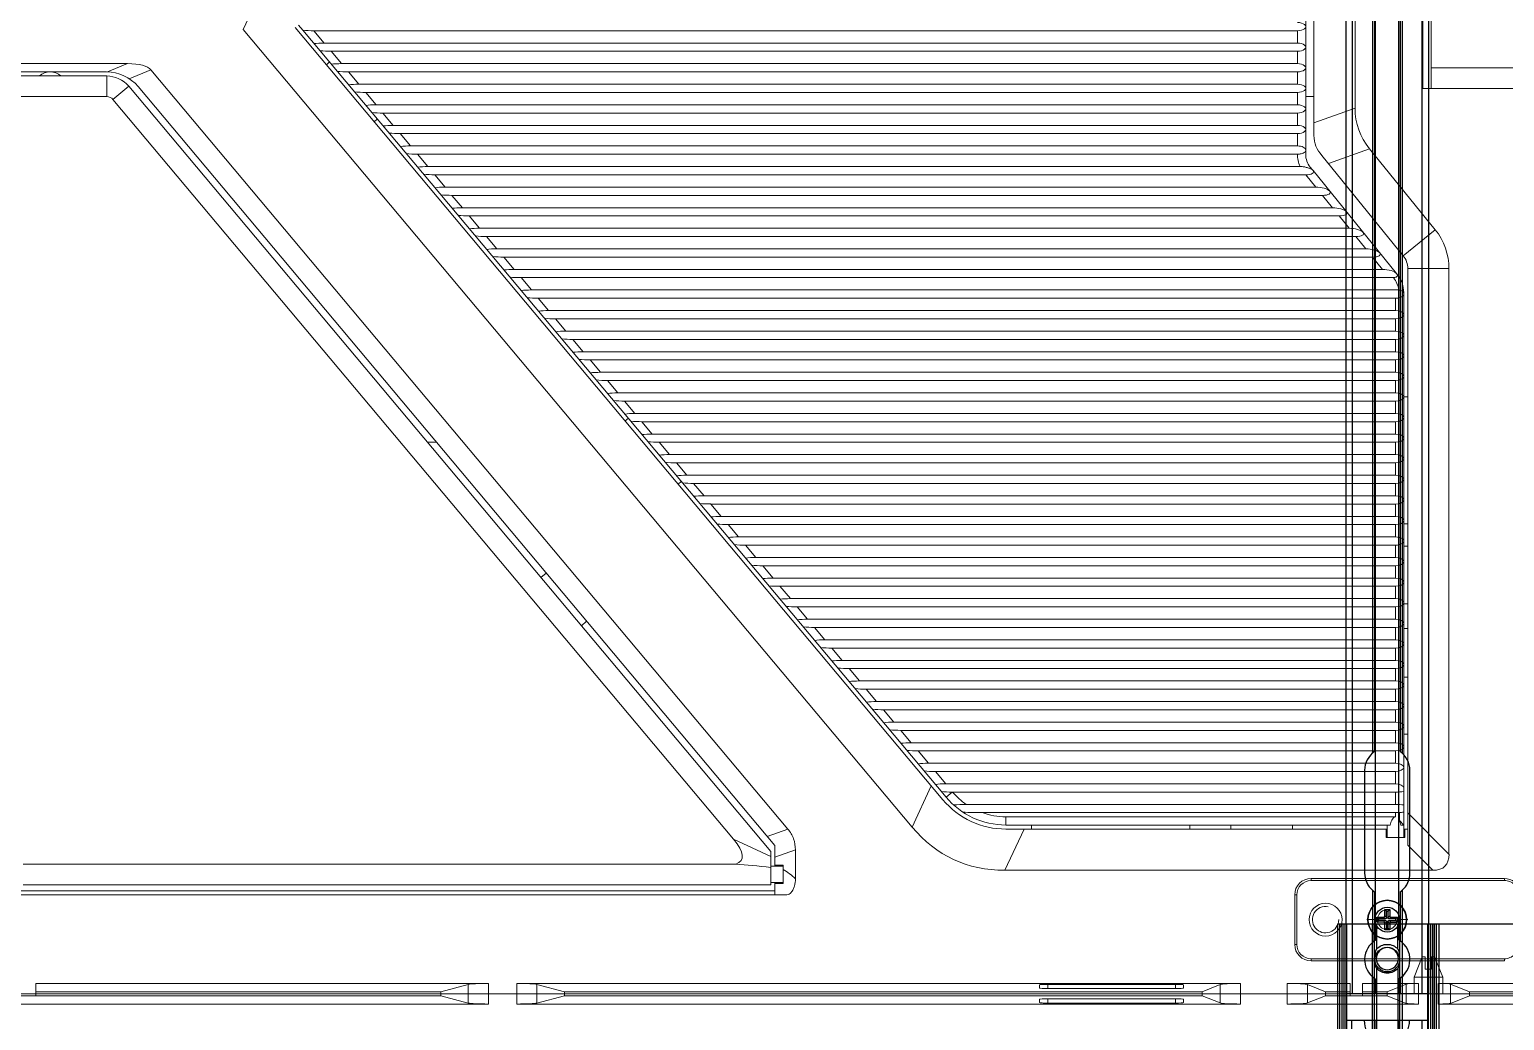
# Model space of a CAD drawing. Header units: millimetres. Extents: x 2185 to 26698, y 9658 to 17427.
# Drawn here: x 19941.6 to 20300.1, y 12769.2 to 13010 of the extents above; entities that cross this region are included whole.
import ezdxf

# ---------------------------------------------------------------- set-up
doc = ezdxf.new("R2010")
doc.units = ezdxf.units.MM
doc.linetypes.add('SLD-实线', pattern=[0])
doc.layers.add('1轮廓线', color=7, linetype='Continuous', lineweight=25)
doc.layers.add('文字层', color=8, linetype='SLD-实线', lineweight=15)

# ---------------------------------------------------------------- blocks, each defined once
blk = doc.blocks.new('76128193')
at = {"color": 7, "linetype": 'Continuous'}
for p, q in [((-3086.93, 2590.93), (-3088.93, 2585.93)), ((-3086.18, 2590.93), (-3086.93, 2590.93)), ((-3086.18, 2590.93), (-3086.18, 2587.93)), ((-3083.93, 2590.93), (-3084.68, 2590.93)), ((-3084.68, 2590.93), (-3084.68, 2587.93)), ((-3083.93, 2590.93), (-3081.93, 2585.93)), ((-3081.93, 2585.93), (-3088.93, 2585.93)), ((-3088.93, 2581.93), (-3088.93, 2585.93)), ((-3084.68, 2587.93), (-3086.18, 2587.93)), ((-3081.93, 2581.93), (-3081.93, 2585.93)), ((-4020.43, 2581.93), (-3060.43, 2581.93)), ((-3525.43, 2581.43), (-3325.43, 2581.43)), ((-3325.43, 2581.93), (-3325.43, 2581.43)), ((-3325.43, 2581.43), (-3318.78, 2579.66)), ((-3318.78, 2579.66), (-3318.78, 2581.93)), ((-3313.89, 2581.93), (-3313.89, 2579.43)), ((-3306.98, 2579.43), (-3306.98, 2581.93)), ((-3302.09, 2581.93), (-3302.09, 2579.66)), ((-3302.09, 2579.66), (-3295.43, 2581.43)), ((-3295.43, 2581.93), (-3295.43, 2581.43)), ((-3295.43, 2581.43), (-3140.43, 2581.43)), ((-3140.43, 2581.93), (-3140.43, 2581.43)), ((-3140.43, 2581.43), (-3136.05, 2579.68)), ((-3136.05, 2579.68), (-3136.05, 2581.93)), ((-3131.1, 2581.93), (-3131.1, 2579.43)), ((-3119.77, 2579.43), (-3119.77, 2581.93)), ((-3114.82, 2581.93), (-3114.82, 2579.68)), ((-3114.82, 2579.68), (-3110.43, 2581.43)), ((-3110.43, 2581.93), (-3110.43, 2581.43)), ((-3110.43, 2581.43), (-3095.43, 2581.43)), ((-3095.43, 2581.93), (-3095.43, 2581.43)), ((-3090.8, 2579.58), (-3095.43, 2581.43)), ((-3090.8, 2579.58), (-3090.8, 2581.93)), ((-3087.83, 2579.43), (-3087.83, 2581.93)), ((-3083.03, 2581.93), (-3083.03, 2579.43)), ((-3080.07, 2581.93), (-3080.07, 2579.58)), ((-3075.43, 2581.43), (-3080.07, 2579.58)), ((-3075.43, 2581.93), (-3075.43, 2581.43)), ((-3075.43, 2581.43), (-3060.93, 2581.43)), ((-3536.98, 2579.43), (-3313.89, 2579.43)), ((-3306.98, 2579.43), (-3131.1, 2579.43)), ((-3179.93, 2579.77), (-3179.93, 2580.57)), ((-3177.93, 2580.69), (-3146.93, 2580.69)), ((-3177.93, 2580.69), (-3177.93, 2579.66)), ((-3146.93, 2579.66), (-3177.93, 2579.66)), ((-3146.93, 2579.66), (-3146.93, 2580.69)), ((-3144.93, 2580.57), (-3144.93, 2579.77)), ((-3087.83, 2579.43), (-3119.77, 2579.43)), ((-3062.93, 2579.43), (-3083.03, 2579.43)), ((-3115.26, 2377.17), (-3115.26, 2246.93)), ((-3113.26, 2373.36), (-3113.26, 2250.46)), ((-3103.26, 2366.73), (-3103.26, 2257.13)), ((-3086.79, 2361.93), (-3086.79, 2261.93)), ((-3084.79, 2361.93), (-3084.79, 2261.93)), ((-3373.53, 2276.23), (-3370.13, 2283.52)), ((-3360.85, 2276.68), (-3203.43, 2089.07)), ((-3359.03, 2276.06), (-3360.09, 2277.32)), ((-3373.53, 2276.23), (-3210.92, 2082.44)), ((-3359.03, 2276.06), (-3202.67, 2089.72)), ((-3356.31, 2275.93), (-3117.26, 2275.93)), ((-3353.79, 2272.93), (-3356.31, 2275.93)), ((-3117.26, 2272.93), (-3353.79, 2272.93)), ((-3117.26, 2275.93), (-3117.26, 2272.93)), ((-3352.11, 2270.93), (-3117.26, 2270.93)), ((-3349.6, 2267.93), (-3352.11, 2270.93)), ((-3117.26, 2270.93), (-3117.26, 2267.93)), ((-3401.61, 2267.93), (-3493.01, 2267.93)), ((-3406.69, 2265.93), (-3491, 2265.93)), ((-3401.61, 2267.93), (-3406.46, 2265.93)), ((-3401.18, 2264.28), (-3395.93, 2266.44)), ((-3241.11, 2081.94), (-3395.93, 2266.44)), ((-3353.24, 2267.61), (-3352.57, 2268.28)), ((-3117.26, 2267.93), (-3349.6, 2267.93)), ((-3347.92, 2265.93), (-3117.26, 2265.93)), ((-3345.4, 2262.93), (-3347.92, 2265.93)), ((-3117.26, 2265.93), (-3117.26, 2262.93)), ((-3489.07, 2264.93), (-3406.67, 2264.93)), ((-3406.67, 2259.93), (-3406.67, 2264.93)), ((-3401.31, 2262.43), (-3405.14, 2259.22)), ((-3401.31, 2262.43), (-3245.28, 2076.48)), ((-3399.03, 2262.36), (-3244.28, 2077.93)), ((-3117.26, 2262.93), (-3345.4, 2262.93)), ((-3489.07, 2259.93), (-3406.67, 2259.93)), ((-3405.14, 2259.22), (-3254.31, 2079.47)), ((-3343.72, 2260.93), (-3117.26, 2260.93)), ((-3341.21, 2257.93), (-3343.72, 2260.93)), ((-3117.26, 2260.93), (-3117.26, 2257.93)), ((-3115.26, 2259.93), (-3113.26, 2259.93)), ((-3086.79, 2261.93), (-3062.79, 2261.93)), ((-3117.26, 2257.93), (-3341.21, 2257.93)), ((-3339.53, 2255.93), (-3117.26, 2255.93)), ((-3337.01, 2252.93), (-3339.53, 2255.93)), ((-3117.26, 2255.93), (-3117.26, 2252.93)), ((-3103.26, 2257.13), (-3113.26, 2253.58)), ((-3340.92, 2254.48), (-3341.63, 2253.77)), ((-3117.26, 2252.93), (-3337.01, 2252.93)), ((-3335.33, 2250.93), (-3117.26, 2250.93)), ((-3332.81, 2247.93), (-3335.33, 2250.93)), ((-3117.26, 2247.93), (-3332.81, 2247.93)), ((-3117.26, 2250.93), (-3117.26, 2247.93)), ((-3331.14, 2245.93), (-3117.26, 2245.93)), ((-3328.62, 2242.93), (-3331.14, 2245.93)), ((-3115.26, 2246.93), (-3115.26, 2246.69)), ((-3115.26, 2246.69), (-3115.26, 2245.91)), ((-3111.33, 2245.64), (-3091.55, 2221.27)), ((-3109.75, 2243.69), (-3099.75, 2247.24)), ((-3083.79, 2227.57), (-3099.75, 2247.24)), ((-3116.6, 2242.93), (-3328.62, 2242.93)), ((-3326.94, 2240.93), (-3115.24, 2240.93)), ((-3324.42, 2237.93), (-3326.94, 2240.93)), ((-3115.24, 2240.93), (-3112.8, 2237.93)), ((-3114.14, 2242.76), (-3113.67, 2242.17)), ((-3113.47, 2241.93), (-3113.67, 2242.17)), ((-3113.47, 2241.93), (-3093.18, 2216.93)), ((-3112.8, 2237.93), (-3324.42, 2237.93)), ((-3322.75, 2235.93), (-3111.18, 2235.93)), ((-3320.23, 2232.93), (-3322.75, 2235.93)), ((-3111.18, 2235.93), (-3108.75, 2232.93)), ((-3108.75, 2232.93), (-3320.23, 2232.93)), ((-3318.55, 2230.93), (-3107.12, 2230.93)), ((-3316.03, 2227.93), (-3318.55, 2230.93)), ((-3107.12, 2230.93), (-3104.69, 2227.93)), ((-3104.69, 2227.93), (-3316.03, 2227.93)), ((-3091.55, 2221.27), (-3083.79, 2227.57)), ((-3314.35, 2225.93), (-3103.06, 2225.93)), ((-3311.84, 2222.93), (-3314.35, 2225.93)), ((-3100.63, 2222.93), (-3311.84, 2222.93)), ((-3103.06, 2225.93), (-3100.63, 2222.93)), ((-3310.16, 2220.93), (-3099.01, 2220.93)), ((-3307.64, 2217.93), (-3310.16, 2220.93)), ((-3099.01, 2220.93), (-3096.57, 2217.93)), ((-3096.57, 2217.93), (-3307.64, 2217.93)), ((-3093.92, 2215.93), (-3305.96, 2215.93)), ((-3303.45, 2212.93), (-3305.96, 2215.93)), ((-3093, 2216.7), (-3093.18, 2216.93)), ((-3080.43, 2218.12), (-3090.43, 2218.12)), ((-3090.43, 2218.12), (-3090.43, 2078.01)), ((-3080.43, 2075.85), (-3080.43, 2218.12)), ((-3303.45, 2212.93), (-3092.67, 2212.93)), ((-3091.43, 2212.29), (-3091.43, 2091.93)), ((-3301.77, 2210.93), (-3093.43, 2210.93)), ((-3299.25, 2207.93), (-3301.77, 2210.93)), ((-3093.43, 2210.93), (-3093.43, 2207.93)), ((-3093.43, 2207.93), (-3299.25, 2207.93)), ((-3297.57, 2205.93), (-3093.43, 2205.93)), ((-3295.05, 2202.93), (-3297.57, 2205.93)), ((-3093.43, 2205.93), (-3093.43, 2202.93)), ((-3093.43, 2202.93), (-3295.05, 2202.93)), ((-3293.38, 2200.93), (-3093.43, 2200.93)), ((-3290.86, 2197.93), (-3293.38, 2200.93)), ((-3093.43, 2197.93), (-3290.86, 2197.93)), ((-3093.43, 2200.93), (-3093.43, 2197.93)), ((-3289.18, 2195.93), (-3093.43, 2195.93)), ((-3286.66, 2192.93), (-3289.18, 2195.93)), ((-3093.43, 2195.93), (-3093.43, 2192.93)), ((-3093.43, 2192.93), (-3286.66, 2192.93)), ((-3284.99, 2190.93), (-3093.43, 2190.93)), ((-3282.47, 2187.93), (-3284.99, 2190.93)), ((-3093.43, 2190.93), (-3093.43, 2187.93)), ((-3093.43, 2187.93), (-3282.47, 2187.93)), ((-3091.43, 2186.93), (-3090.43, 2186.93)), ((-3280.79, 2185.93), (-3093.43, 2185.93)), ((-3278.27, 2182.93), (-3280.79, 2185.93)), ((-3093.43, 2185.93), (-3093.43, 2182.93)), ((-3279.89, 2181.74), (-3280.65, 2181.1)), ((-3093.43, 2182.93), (-3278.27, 2182.93)), ((-3276.59, 2180.93), (-3093.43, 2180.93)), ((-3274.08, 2177.93), (-3276.59, 2180.93)), ((-3093.43, 2180.93), (-3093.43, 2177.93)), ((-3093.43, 2177.93), (-3274.08, 2177.93)), ((-3326.51, 2175.93), (-3328.73, 2175.93)), ((-3272.4, 2175.93), (-3093.43, 2175.93)), ((-3269.88, 2172.93), (-3272.4, 2175.93)), ((-3093.43, 2172.93), (-3269.88, 2172.93)), ((-3093.43, 2175.93), (-3093.43, 2172.93)), ((-3268.2, 2170.93), (-3093.43, 2170.93)), ((-3265.69, 2167.93), (-3268.2, 2170.93)), ((-3093.43, 2170.93), (-3093.43, 2167.93)), ((-3267.8, 2165.78), (-3267.03, 2166.42)), ((-3093.43, 2167.93), (-3265.69, 2167.93)), ((-3264.01, 2165.93), (-3093.43, 2165.93)), ((-3261.49, 2162.93), (-3264.01, 2165.93)), ((-3093.43, 2165.93), (-3093.43, 2162.93)), ((-3093.43, 2162.93), (-3261.49, 2162.93)), ((-3259.81, 2160.93), (-3093.43, 2160.93)), ((-3257.3, 2157.93), (-3259.81, 2160.93)), ((-3093.43, 2160.93), (-3093.43, 2157.93)), ((-3093.43, 2157.93), (-3257.3, 2157.93)), ((-3255.62, 2155.93), (-3093.43, 2155.93)), ((-3253.1, 2152.93), (-3255.62, 2155.93)), ((-3093.43, 2155.93), (-3093.43, 2152.93)), ((-3091.43, 2156.1), (-3090.43, 2156.1)), ((-3093.43, 2152.93), (-3253.1, 2152.93)), ((-3251.42, 2150.93), (-3093.43, 2150.93)), ((-3248.9, 2147.93), (-3251.42, 2150.93)), ((-3093.43, 2147.93), (-3248.9, 2147.93)), ((-3093.43, 2150.93), (-3093.43, 2147.93)), ((-3091.43, 2150.7), (-3090.43, 2150.7)), ((-3299.85, 2144.16), (-3301.15, 2143.07)), ((-3247.23, 2145.93), (-3093.43, 2145.93)), ((-3244.71, 2142.93), (-3247.23, 2145.93)), ((-3093.43, 2145.93), (-3093.43, 2142.93)), ((-3093.43, 2142.93), (-3244.71, 2142.93)), ((-3243.03, 2140.93), (-3093.43, 2140.93)), ((-3240.51, 2137.93), (-3243.03, 2140.93)), ((-3093.43, 2140.93), (-3093.43, 2137.93)), ((-3093.43, 2137.93), (-3240.51, 2137.93)), ((-3090.43, 2136.7), (-3091.43, 2136.7)), ((-3238.84, 2135.93), (-3093.43, 2135.93)), ((-3236.32, 2132.93), (-3238.84, 2135.93)), ((-3093.43, 2135.93), (-3093.43, 2132.93)), ((-3291.3, 2131.33), (-3290.04, 2132.46)), ((-3093.43, 2132.93), (-3236.32, 2132.93)), ((-3234.64, 2130.93), (-3093.43, 2130.93)), ((-3232.12, 2127.93), (-3234.64, 2130.93)), ((-3093.43, 2130.93), (-3093.43, 2127.93)), ((-3090.43, 2130.7), (-3091.43, 2130.7)), ((-3093.43, 2127.93), (-3232.12, 2127.93)), ((-3230.44, 2125.93), (-3093.43, 2125.93)), ((-3227.93, 2122.93), (-3230.44, 2125.93)), ((-3093.43, 2125.93), (-3093.43, 2122.93)), ((-3093.43, 2122.93), (-3227.93, 2122.93)), ((-3226.25, 2120.93), (-3093.43, 2120.93)), ((-3223.73, 2117.93), (-3226.25, 2120.93)), ((-3093.43, 2120.93), (-3093.43, 2117.93)), ((-3090.43, 2118.86), (-3091.43, 2118.86)), ((-3093.43, 2117.93), (-3223.73, 2117.93)), ((-3222.05, 2115.93), (-3093.43, 2115.93)), ((-3219.54, 2112.93), (-3222.05, 2115.93)), ((-3093.43, 2115.93), (-3093.43, 2112.93)), ((-3093.43, 2112.93), (-3219.54, 2112.93)), ((-3217.86, 2110.93), (-3093.43, 2110.93)), ((-3215.34, 2107.93), (-3217.86, 2110.93)), ((-3093.43, 2110.93), (-3093.43, 2107.93)), ((-3093.43, 2107.93), (-3215.34, 2107.93)), ((-3213.66, 2105.93), (-3093.43, 2105.93)), ((-3211.14, 2102.93), (-3213.66, 2105.93)), ((-3093.43, 2105.93), (-3093.43, 2102.93)), ((-3091.43, 2105), (-3090.43, 2105)), ((-3093.43, 2102.93), (-3211.14, 2102.93)), ((-3209.47, 2100.93), (-3093.43, 2100.93)), ((-3206.95, 2097.93), (-3209.47, 2100.93)), ((-3093.43, 2100.93), (-3093.43, 2097.93)), ((-3093.43, 2097.93), (-3206.95, 2097.93)), ((-3205.27, 2095.93), (-3093.43, 2095.93)), ((-3202.75, 2092.93), (-3205.27, 2095.93)), ((-3093.43, 2095.93), (-3093.43, 2092.93)), ((-3206.26, 2092.44), (-3210.92, 2082.44)), ((-3093.43, 2092.93), (-3202.75, 2092.93)), ((-3202.67, 2089.72), (-3201.22, 2090.93)), ((-3093.43, 2090.93), (-3201.08, 2090.93)), ((-3093.43, 2087.93), (-3093.43, 2090.93)), ((-3091.43, 2091.06), (-3091.43, 2091.93)), ((-3091.43, 2091.06), (-3091.43, 2079.93)), ((-3197.76, 2087.93), (-3093.43, 2087.93)), ((-3093.43, 2085.93), (-3193.86, 2085.93)), ((-3093.43, 2084.93), (-3188.11, 2084.93)), ((-3188.11, 2084.93), (-3188.11, 2082.93)), ((-3094.76, 2082.93), (-3188.11, 2082.93)), ((-3181.93, 2082.93), (-3181.93, 2081.93)), ((-3143.43, 2081.93), (-3143.43, 2082.93)), ((-3133.43, 2082.93), (-3133.43, 2081.93)), ((-3118.5, 2081.93), (-3118.5, 2082.93)), ((-3095.43, 2082.93), (-3095.43, 2079.93)), ((-3093.43, 2085.93), (-3093.43, 2084.93)), ((-3092.49, 2085.96), (-3092.49, 2083.99)), ((-3091.43, 2082.93), (-3092.49, 2083.99)), ((-3091.43, 2082.93), (-3092.11, 2082.93)), ((-3080.43, 2075.85), (-3090.43, 2085.85)), ((-3245.28, 2075.26), (-3254.31, 2079.47)), ((-3241.11, 2081.94), (-3246.11, 2080.12)), ((-3188.39, 2071.93), (-3183.72, 2081.93)), ((-3095.45, 2081.93), (-3188.11, 2081.93)), ((-3095.68, 2079.93), (-3095.68, 2081.93)), ((-3091.18, 2079.93), (-3095.68, 2079.93)), ((-3090.43, 2081.93), (-3091.43, 2081.93)), ((-3091.18, 2081.93), (-3091.18, 2079.93)), ((-3245.28, 2076.48), (-3245.28, 2068.43)), ((-3244.28, 2077.93), (-3244.28, 2073.18)), ((-3244.28, 2075.08), (-3239.28, 2076.9)), ((-3239.28, 2076.9), (-3239.28, 2069.85)), ((-3090.43, 2078.01), (-3084.36, 2071.93)), ((-3253.72, 2073.43), (-3426.99, 2073.43)), ((-3245.28, 2072.93), (-3242.28, 2072.93)), ((-3244.28, 2073.18), (-3242.28, 2073.18)), ((-3244.28, 2073.07), (-3242.28, 2073.07)), ((-3244.28, 2073.07), (-3244.28, 2072.93)), ((-3242.28, 2073.18), (-3242.28, 2068.68)), ((-3245.28, 2068.93), (-3242.28, 2068.93)), ((-3244.28, 2068.93), (-3244.28, 2068.79)), ((-3242.28, 2068.79), (-3244.28, 2068.79)), ((-3244.28, 2068.68), (-3242.28, 2068.68)), ((-3244.28, 2068.68), (-3244.28, 2065.93)), ((-3188.39, 2071.93), (-3084.36, 2071.93)), ((-3113.93, 2069.93), (-3066.94, 2069.93)), ((-3113.93, 2069.93), (-3113.93, 2069.43)), ((-3113.93, 2069.43), (-3066.94, 2069.43)), ((-3066.94, 2069.43), (-3066.94, 2069.93)), ((-3244.28, 2066.93), (-3429.66, 2066.93)), ((-3244.28, 2065.93), (-3429.66, 2065.93)), ((-3245.28, 2068.43), (-3426.99, 2068.43)), ((-3241.49, 2065.93), (-3241.33, 2065.95)), ((-3117.43, 2065.93), (-3117.93, 2065.93)), ((-3117.93, 2053.93), (-3117.93, 2065.93)), ((-3117.43, 2053.93), (-3117.43, 2065.93)), ((-3117.93, 2053.93), (-3117.43, 2053.93)), ((-3066.94, 2050.43), (-3113.93, 2050.43)), ((-3113.93, 2050.43), (-3113.93, 2049.93)), ((-3066.94, 2049.93), (-3113.93, 2049.93)), ((-3066.94, 2049.93), (-3066.94, 2050.43)), ((-3313.89, 2044.43), (-3423.93, 2044.43)), ((-3423.93, 2044.43), (-3423.93, 2041.43)), ((-3318.78, 2044.21), (-3325.43, 2042.43)), ((-3318.78, 2041.93), (-3318.78, 2044.21)), ((-3313.89, 2044.43), (-3313.89, 2041.93)), ((-3131.1, 2044.43), (-3306.98, 2044.43)), ((-3306.98, 2041.93), (-3306.98, 2044.43)), ((-3295.43, 2042.43), (-3302.09, 2044.21)), ((-3302.09, 2044.21), (-3302.09, 2041.93)), ((-3179.93, 2043.29), (-3179.93, 2044.09)), ((-3177.93, 2044.2), (-3146.93, 2044.2)), ((-3177.93, 2044.2), (-3177.93, 2043.17)), ((-3146.93, 2043.17), (-3146.93, 2044.2)), ((-3144.93, 2044.09), (-3144.93, 2043.29)), ((-3136.05, 2044.19), (-3140.43, 2042.43)), ((-3136.05, 2041.93), (-3136.05, 2044.19)), ((-3131.1, 2044.43), (-3131.1, 2041.93)), ((-3119.77, 2044.43), (-3104.43, 2044.43)), ((-3119.77, 2041.93), (-3119.77, 2044.43)), ((-3110.43, 2042.43), (-3114.82, 2044.19)), ((-3114.82, 2044.19), (-3114.82, 2041.93)), ((-3104.43, 2044.43), (-3104.43, 2041.43)), ((-3101.43, 2044.43), (-3087.83, 2044.43)), ((-3101.43, 2044.43), (-3101.43, 2041.43)), ((-3095.43, 2042.43), (-3090.8, 2044.28)), ((-3090.8, 2044.28), (-3090.8, 2041.93)), ((-3087.83, 2044.43), (-3087.83, 2041.93)), ((-3083.03, 2044.43), (-3062.93, 2044.43)), ((-3083.03, 2044.43), (-3083.03, 2041.93)), ((-3080.07, 2044.28), (-3075.43, 2042.43)), ((-3080.07, 2044.28), (-3080.07, 2041.93)), ((-3423.93, 2041.43), (-3426.93, 2041.43)), ((-3423.93, 2042.43), (-3325.43, 2042.43)), ((-3423.93, 2041.93), (-3104.43, 2041.93)), ((-3325.43, 2042.43), (-3325.43, 2041.93)), ((-3295.43, 2042.43), (-3140.43, 2042.43)), ((-3295.43, 2042.43), (-3295.43, 2041.93)), ((-3177.93, 2043.17), (-3146.93, 2043.17)), ((-3140.43, 2042.43), (-3140.43, 2041.93)), ((-3110.43, 2042.43), (-3104.43, 2042.43)), ((-3110.43, 2042.43), (-3110.43, 2041.93)), ((-3101.43, 2041.43), (-3104.43, 2041.43)), ((-3101.43, 2042.43), (-3095.43, 2042.43)), ((-3101.43, 2041.93), (-3060.43, 2041.93)), ((-3095.43, 2042.43), (-3095.43, 2041.93)), ((-3075.43, 2042.43), (-3060.93, 2042.43)), ((-3075.43, 2042.43), (-3075.43, 2041.93))]:
    blk.add_line(p, q, dxfattribs=at)
blk.add_lwpolyline([(-3061.45, 2266.93), (-3061.6, 2266.93), (-3084.79, 2266.93)], dxfattribs=at)
for centre, radius in [((-3110.43, 2059.93), 4), ((-3095.43, 2059.93), 3)]:
    blk.add_circle(centre, radius, dxfattribs=at)
for centre, radius, start, end in [((-3420.43, 2261.93), 4, 49.3836, 130.6164), ((-3406.69, 2255.93), 10, 40, 90), ((-3406.67, 2257.93), 7, 40, 90), ((-3406.67, 2257.93), 2, 40, 90), ((-3106.26, 2250.46), 7, 180, 223.5859), ((-3110.26, 2245.91), 7, 179.8028, 205.1589), ((-3110.26, 2245.91), 5, 180, 219.0635), ((-3095.43, 2218.12), 15, 0, 39.0635), ((-3310.19, 2248), 27.07, 264.2966, 270.0705), ((-3095.43, 2218.12), 5, 0, 39.0635), ((-3098.43, 2212.29), 5.8, 6.3356, 38.8728), ((-3098.43, 2212.29), 7, 0, 39.0635), ((-3092.67, 2211.44), 1.49, 75.3897, 89.9511), ((-3201.08, 2118.44), 27.5, 269.6931, 270), ((-3188.11, 2101.93), 17, 220.3202, 235.4397), ((-3188.11, 2101.93), 20, 220, 270), ((-3188.11, 2101.93), 19, 220, 270), ((-3188.11, 2101.93), 17, 250.2499, 270), ((-3113.93, 2065.93), 4, 90.0031, 180), ((-3113.93, 2065.93), 3.5, 90.0091, 180), ((-3110.43, 2059.93), 3.2, 78.1353, 360), ((-3095.43, 2059.93), 2.4, 74.0896, 0), ((-3113.93, 2053.93), 4, 180, 269.9969), ((-3113.93, 2053.93), 3.5, 180, 269.9908)]:
    blk.add_arc(centre, radius, start, end, dxfattribs=at)
for centre, major_axis, ratio, start_param, end_param in [((-3313.89, 2579.72), (5, 0), 0.057143, -2.930499, -1.570796), ((-3306.98, 2579.72), (5, 0), 0.057143, -1.570796, -0.211093), ((-3177.93, 2580.57), (2, 0), 0.057143, 1.570796, 3.141593), ((-3177.93, 2579.77), (2, 0), 0.057143, -3.141593, -1.570796), ((-3146.93, 2580.57), (2, 0), 0.057143, 6.283185, 7.853982), ((-3146.93, 2579.77), (2, 0), 0.057143, -1.570796, 0), ((-3131.1, 2579.72), (5, 0), 0.057143, -2.999696, -1.570796), ((-3119.77, 2579.72), (5, 0), 0.057143, -1.570796, -0.141897), ((-3087.83, 2579.6), (3, 0), 0.057143, -2.999696, -1.570796), ((-3083.03, 2579.6), (3, 0), 0.057143, -1.570796, -0.141897), ((-3117.26, 2276.93), (2, 0), 0.500007, 4.712389, 7.853982), ((-3357.15, 2276.93), (5.29, -0.16), 0.186515, -1.929264, -1.405665), ((-3352.95, 2271.93), (5.29, -0.16), 0.186515, 1.735928, 2.259526), ((-3117.26, 2271.93), (2, 0), 0.500007, 4.712389, 7.853982), ((-3352.95, 2271.93), (5.29, -0.16), 0.186515, -1.929264, -1.405665), ((-3444.98, 2245.57), (-49.36, -20.36), 0.18728, -3.082306, -2.715379), ((-3348.76, 2266.93), (5.29, -0.16), 0.186515, 1.735928, 2.259526), ((-3348.76, 2266.93), (5.29, -0.16), 0.186515, -1.929264, -1.405665), ((-3117.26, 2266.93), (2, 0), 0.500007, 4.712389, 7.853982), ((-3344.56, 2261.93), (5.29, -0.16), 0.186515, 1.735928, 2.259526), ((-3117.26, 2261.93), (2, 0), 0.500007, 4.712389, 7.853982), ((-3344.56, 2261.93), (5.29, -0.16), 0.186515, -1.929264, -1.405665), ((-3340.37, 2256.93), (5.29, -0.16), 0.186515, 1.735928, 2.259526), ((-3340.37, 2256.93), (5.29, -0.16), 0.186515, -1.929264, -1.405665), ((-3117.26, 2256.93), (2, 0), 0.500007, 4.712389, 7.853982), ((-2695.34, 2396.27), (407.04, 144.4), 0.185229, 3.075978, 3.207207), ((-3336.17, 2251.93), (5.29, -0.16), 0.186515, 1.735928, 2.259526), ((-3117.26, 2251.93), (2, 0), 0.500007, 4.712389, 7.853982), ((-3336.17, 2251.93), (5.29, -0.16), 0.186515, -1.929264, -1.405665), ((-3117.26, 2246.93), (2, 0), 0.500007, 6.283185, 7.853982), ((-3331.98, 2246.93), (5.29, -0.16), 0.186515, -1.929264, -1.405665), ((-3327.78, 2241.93), (5.29, -0.16), 0.186515, 1.735928, 2.259526), ((-3327.78, 2241.93), (5.29, -0.16), 0.186515, -1.929264, -1.405665), ((-3116.05, 2241.93), (2.7, -0.34), 0.348247, -1.221391, 0.349404), ((-3323.58, 2236.93), (5.29, -0.16), 0.186515, 1.735928, 2.259526), ((-3111.99, 2236.93), (2.7, -0.34), 0.348247, -1.221391, 1.920201), ((-3323.58, 2236.93), (5.29, -0.16), 0.186515, -1.929264, -1.405665), ((-3319.39, 2231.93), (5.29, -0.16), 0.186515, 1.735928, 2.259526), ((-3319.39, 2231.93), (5.29, -0.16), 0.186515, -1.929264, -1.405665), ((-3107.93, 2231.93), (2.7, -0.34), 0.348247, -1.221391, 1.920201), ((-3315.19, 2226.93), (5.29, -0.16), 0.186515, 1.735928, 2.259526), ((-3103.88, 2226.93), (2.7, -0.34), 0.348247, -1.221391, 1.920201), ((-3315.19, 2226.93), (5.29, -0.16), 0.186515, -1.929264, -1.405665), ((-3311, 2221.93), (5.29, -0.16), 0.186515, 1.735928, 2.259526), ((-3099.82, 2221.93), (2.7, -0.34), 0.348247, -1.221391, 1.920201), ((-3306.8, 2216.93), (5.29, -0.16), 0.186515, -1.929264, -1.405665), ((-3095.76, 2216.93), (2.7, -0.34), 0.348247, 6.63259, 8.203387), ((-3302.61, 2211.93), (5.29, -0.16), 0.186515, 1.735928, 2.259526), ((-3302.61, 2211.93), (5.29, -0.16), 0.186515, -1.929264, -1.405665), ((-3298.41, 2206.93), (5.29, -0.16), 0.186515, 1.735928, 2.259526), ((-3298.41, 2206.93), (5.29, -0.16), 0.186515, -1.929264, -1.405665), ((-3093.43, 2206.93), (2, 0), 0.500007, -1.570796, 1.570796), ((-3294.22, 2201.93), (5.29, -0.16), 0.186515, 1.735928, 2.259526), ((-3093.43, 2201.93), (2, 0), 0.500007, -1.570796, 1.570796), ((-3294.22, 2201.93), (5.29, -0.16), 0.186515, -1.929264, -1.405665), ((-3290.02, 2196.93), (5.29, -0.16), 0.186515, 1.735928, 2.259526), ((-3093.43, 2196.93), (2, 0), 0.500007, -1.570796, 1.570796), ((-3290.02, 2196.93), (5.29, -0.16), 0.186515, -1.929264, -1.405665), ((-3285.82, 2191.93), (5.29, -0.16), 0.186515, 1.735928, 2.259526), ((-3285.82, 2191.93), (5.29, -0.16), 0.186515, -1.929264, -1.405665), ((-3093.43, 2191.93), (2, 0), 0.500007, -1.570796, 1.570796), ((-3281.63, 2186.93), (5.29, -0.16), 0.186515, 1.735928, 2.259526), ((-3093.43, 2186.93), (2, 0), 0.500007, -1.570796, 1.570796), ((-3281.63, 2186.93), (5.29, -0.16), 0.186515, -1.929264, -1.405665), ((-3277.43, 2181.93), (5.29, -0.16), 0.186515, 1.735928, 2.259526), ((-3277.43, 2181.93), (5.29, -0.16), 0.186515, -1.929264, -1.405665), ((-3093.43, 2181.93), (2, 0), 0.500007, -1.570796, 1.570796), ((-3273.24, 2176.93), (5.29, -0.16), 0.186515, 1.735928, 2.259526), ((-3273.24, 2176.93), (5.29, -0.16), 0.186515, -1.929264, -1.405665), ((-3093.43, 2176.93), (2, 0), 0.500007, -1.570796, 1.570796), ((-3269.04, 2171.93), (5.29, -0.16), 0.186515, 1.735928, 2.259526), ((-3093.43, 2171.93), (2, 0), 0.500007, -1.570796, 1.570796), ((-3269.04, 2171.93), (5.29, -0.16), 0.186515, -1.929264, -1.405665), ((-3264.85, 2166.93), (5.29, -0.16), 0.186515, 1.735928, 2.259526), ((-3264.85, 2166.93), (5.29, -0.16), 0.186515, -1.929264, -1.405665), ((-3093.43, 2166.93), (2, 0), 0.500007, -1.570796, 1.570796), ((-3260.65, 2161.93), (5.29, -0.16), 0.186515, 1.735928, 2.259526), ((-3093.43, 2161.93), (2, 0), 0.500007, -1.570796, 1.570796), ((-3260.65, 2161.93), (5.29, -0.16), 0.186515, -1.929264, -1.405665), ((-3256.46, 2156.93), (5.29, -0.16), 0.186515, 1.735928, 2.259526), ((-3256.46, 2156.93), (5.29, -0.16), 0.186515, -1.929264, -1.405665), ((-3093.43, 2156.93), (2, 0), 0.500007, -1.570796, 1.570796), ((-3252.26, 2151.93), (5.29, -0.16), 0.186515, 1.735928, 2.259526), ((-3252.26, 2151.93), (5.29, -0.16), 0.186515, -1.929264, -1.405665), ((-3093.43, 2151.93), (2, 0), 0.500007, 4.712389, 7.853982), ((-3248.07, 2146.93), (5.29, -0.16), 0.186515, 1.735928, 2.259526), ((-3093.43, 2146.93), (2, 0), 0.500007, -1.570796, 1.570796), ((-3248.07, 2146.93), (5.29, -0.16), 0.186515, -1.929264, -1.405665), ((-3243.87, 2141.93), (5.29, -0.16), 0.186515, 1.735928, 2.259526), ((-3243.87, 2141.93), (5.29, -0.16), 0.186515, -1.929264, -1.405665), ((-3093.43, 2141.93), (2, 0), 0.500007, -1.570796, 1.570796), ((-3239.67, 2136.93), (5.29, -0.16), 0.186515, 1.735928, 2.259526), ((-3093.43, 2136.93), (2, 0), 0.500007, -1.570796, 1.570796), ((-3239.67, 2136.93), (5.29, -0.16), 0.186515, -1.929264, -1.405665), ((-3235.48, 2131.93), (5.29, -0.16), 0.186515, 1.735928, 2.259526), ((-3235.48, 2131.93), (5.29, -0.16), 0.186515, -1.929264, -1.405665), ((-3093.43, 2131.93), (2, 0), 0.500007, -1.570796, 1.570796), ((-3231.28, 2126.93), (5.29, -0.16), 0.186515, 1.735928, 2.259526), ((-3231.28, 2126.93), (5.29, -0.16), 0.186515, -1.929264, -1.405665), ((-3093.43, 2126.93), (2, 0), 0.500007, -1.570796, 1.570796), ((-3227.09, 2121.93), (5.29, -0.16), 0.186515, 1.735928, 2.259526), ((-3093.43, 2121.93), (2, 0), 0.500007, -1.570796, 1.570796), ((-3227.09, 2121.93), (5.29, -0.16), 0.186515, -1.929264, -1.405665), ((-3222.89, 2116.93), (5.29, -0.16), 0.186515, 1.735928, 2.259526), ((-3222.89, 2116.93), (5.29, -0.16), 0.186515, -1.929264, -1.405665), ((-3093.43, 2116.93), (2, 0), 0.500007, -1.570796, 1.570796), ((-3218.7, 2111.93), (5.29, -0.16), 0.186515, 1.735928, 2.259526), ((-3093.43, 2111.93), (2, 0), 0.500007, -1.570796, 1.570796), ((-3218.7, 2111.93), (5.29, -0.16), 0.186515, -1.929264, -1.405665), ((-3214.5, 2106.93), (5.29, -0.16), 0.186515, 1.735928, 2.259526), ((-3214.5, 2106.93), (5.29, -0.16), 0.186515, -1.929264, -1.405665), ((-3093.43, 2106.93), (2, 0), 0.500007, -1.570796, 1.570796), ((-3210.31, 2101.93), (5.29, -0.16), 0.186515, 1.735928, 2.259526), ((-3210.31, 2101.93), (5.29, -0.16), 0.186515, -1.929264, -1.405665), ((-3093.43, 2101.93), (2, 0), 0.500007, -1.570796, 1.570796), ((-3206.11, 2096.93), (5.29, -0.16), 0.186515, 1.735928, 2.259526), ((-3093.43, 2096.93), (2, 0), 0.500007, -1.570796, 1.570796), ((-3206.11, 2096.93), (5.29, -0.16), 0.186515, -1.929264, -1.405665), ((-3201.91, 2091.93), (5.29, -0.16), 0.186515, 1.735928, 2.259526), ((-3201.91, 2091.93), (5.29, -0.16), 0.186515, -1.929264, -1.433756), ((-3093.43, 2091.93), (2, 0), 0.500007, 0.000001, 1.570796), ((-3093.43, 2091.93), (4, 0), 0.250002, -1.570796, -1.047198), ((-3093.43, 2086.93), (4, 0), 0.250002, 1.047198, 1.570796), ((-3093.43, 2076.93), (0, 8), 0.25, -0.722733, -0.489956), ((-4110.91, 2474.93), (858.57, -400.36), 0.042224, -0.040423, 0.090304), ((-2845.45, 2836.78), (355.43, 762.22), 0.178355, 3.058615, 3.22457), ((-3182.41, 2173.91), (101, -101), 0.140028, -0.139123, 0.139123), ((-2962.9, 1939.6), (310.21, -129.43), 0.111795, 2.759001, 2.829922), ((-3313.89, 2044.15), (5, 0), 0.057143, 1.570796, 2.930499), ((-3306.98, 2044.15), (5, 0), 0.057143, 0.211093, 1.570796), ((-3177.93, 2044.09), (2, 0), 0.057143, 1.570796, 3.141593), ((-3146.93, 2044.09), (2, 0), 0.057143, 0, 1.570796), ((-3131.1, 2044.15), (5, 0), 0.057143, 1.570796, 2.999696), ((-3119.77, 2044.15), (5, 0), 0.057143, 0.141897, 1.570796), ((-3087.83, 2044.26), (3, 0), 0.057143, 1.570796, 2.999696), ((-3083.03, 2044.26), (3, 0), 0.057143, 0.141897, 1.570796), ((-3177.93, 2043.29), (2, 0), 0.057143, 3.141593, 4.712389), ((-3146.93, 2043.29), (2, 0), 0.057143, -1.570796, 0)]:
    blk.add_ellipse(centre, major_axis=major_axis, ratio=ratio, start_param=start_param, end_param=end_param, dxfattribs=at)
for points in [[(-3332.81, 2247.93), (-3333.65, 2247.93), (-3334.48, 2247.9), (-3335.31, 2247.8)], [(-3115.47, 2246.46), (-3115.39, 2246.52), (-3115.32, 2246.6), (-3115.26, 2246.69)], [(-3113.67, 2242.17), (-3113.86, 2242.27), (-3114.06, 2242.36), (-3114.26, 2242.45)], [(-3307.64, 2217.93), (-3308.48, 2217.93), (-3309.31, 2217.9), (-3310.14, 2217.8)], [(-3091.95, 2212.74), (-3092.06, 2212.8), (-3092.17, 2212.85), (-3092.29, 2212.88)], [(-3197.76, 2087.93), (-3198.78, 2087.93), (-3199.8, 2087.91), (-3200.81, 2087.8)], [(-3198.57, 2086.06), (-3197, 2085.95), (-3195.43, 2085.93), (-3193.86, 2085.93)], [(-3092.49, 2085.96), (-3092.14, 2085.98), (-3091.78, 2086.01), (-3091.43, 2086.06)], [(-3239.28, 2069.85), (-3240.17, 2070.74), (-3241.2, 2071.48), (-3242.28, 2072.14)]]:
    blk.add_open_spline(points, degree=3, dxfattribs=at)
for points, knots in [([(-3117.26, 2245.93), (-3116.95, 2245.93), (-3116.32, 2246), (-3115.71, 2246.25), (-3115.47, 2246.46)], [0, 0, 0, 0, 0.495467, 1, 1, 1, 1]), ([(-3115.32, 2242.78), (-3115.43, 2242.81), (-3115.85, 2242.89), (-3116.28, 2242.93), (-3116.6, 2242.93)], [0, 0, 0, 0, 0.253446, 1, 1, 1, 1]), ([(-3114.26, 2242.45), (-3114.35, 2242.48), (-3114.69, 2242.61), (-3115.05, 2242.72), (-3115.32, 2242.78)], [0, 0, 0, 0, 0.2535, 1, 1, 1, 1]), ([(-3093.92, 2215.93), (-3093.8, 2215.93), (-3093.56, 2215.95), (-3093.28, 2216.04), (-3093.09, 2216.18), (-3092.96, 2216.4), (-3092.97, 2216.62), (-3093.04, 2216.74)], [0, 0, 0, 0, 0.24897, 0.486615, 0.603625, 0.72395, 1, 1, 1, 1]), ([(-3093.43, 2210.93), (-3093.24, 2210.93), (-3092.84, 2210.96), (-3092.11, 2211.12), (-3091.42, 2211.54), (-3091.43, 2211.93)], [0, 0, 0, 0, 0.250262, 0.50173, 1, 1, 1, 1]), ([(-3091.43, 2211.94), (-3091.42, 2212.12), (-3091.56, 2212.45), (-3091.82, 2212.67), (-3091.95, 2212.74)], [0, 0, 0, 0, 0.527971, 1, 1, 1, 1]), ([(-3093.43, 2084.93), (-3093.54, 2084.93), (-3093.75, 2084.86), (-3094.06, 2084.56), (-3094.44, 2083.93), (-3094.64, 2083.33), (-3094.76, 2082.93)], [0, 0, 0, 0, 0.127121, 0.253182, 0.502891, 1, 1, 1, 1]), ([(-3092.49, 2085.96), (-3092.57, 2085.95), (-3092.88, 2085.93), (-3093.19, 2085.93), (-3093.43, 2085.93)], [0, 0, 0, 0, 0.236418, 1, 1, 1, 1]), ([(-3239.28, 2076.9), (-3239.28, 2077.8), (-3239.57, 2079.64), (-3240.53, 2081.24), (-3241.11, 2081.94)], [0, 0, 0, 0, 0.5, 1, 1, 1, 1]), ([(-3241.33, 2065.94), (-3241.13, 2065.96), (-3240.74, 2066.09), (-3240.25, 2066.59), (-3239.8, 2067.25), (-3239.38, 2068.36), (-3239.28, 2069.26), (-3239.28, 2069.85)], [0, 0, 0, 0, 0.123951, 0.250063, 0.437343, 0.625176, 1, 1, 1, 1]), ([(-3062.95, 2066.88), (-3063.06, 2067.31), (-3063.5, 2068.11), (-3064.66, 2069.47), (-3066.06, 2069.94), (-3066.94, 2069.93)], [0, 0, 0, 0, 0.251701, 0.503486, 1, 1, 1, 1]), ([(-3066.94, 2069.43), (-3066.49, 2069.43), (-3065.57, 2069.25), (-3064.4, 2068.47), (-3063.62, 2067.31), (-3063.44, 2066.38), (-3063.43, 2065.93)], [0, 0, 0, 0, 0.250026, 0.5, 0.749975, 1, 1, 1, 1]), ([(-3244.28, 2065.93), (-3243.81, 2065.93), (-3243.11, 2065.93), (-3242.18, 2065.94), (-3241.72, 2065.92), (-3241.49, 2065.93)], [0, 0, 0, 0, 0.499981, 0.750078, 1, 1, 1, 1]), ([(-3063.43, 2053.93), (-3063.44, 2053.48), (-3063.62, 2052.56), (-3064.4, 2051.39), (-3065.57, 2050.61), (-3066.49, 2050.43), (-3066.94, 2050.43)], [0, 0, 0, 0, 0.250025, 0.499999, 0.749974, 1, 1, 1, 1])]:
    blk.add_open_spline(points, degree=3, knots=knots, dxfattribs=at)
blk = doc.blocks.new('*U127')
at = {"layer": '文字层'}
blk.add_blockref('76128193', (3540.43, -2316.18), dxfattribs=at)
blk = doc.blocks.new('*U128')
at = {"color": 0, "linetype": 'ByBlock', "lineweight": -2, "transparency": 16777216}
for p in [(2880, 540), (2880, 0)]:
    blk.add_blockref('*U127', p, dxfattribs=at)
blk = doc.blocks.new('dfghv')
at = {"color": 114, "linetype": 'Continuous', "true_color": 0x139b48}
for p, q in [((14042.53, 10207.42), (14042.53, 10227.42)), ((14042.53, 10227.42), (15116.03, 10227.42)), ((15116.03, 10225.92), (14042.53, 10225.92)), ((14046.67, 10221.02), (14042.53, 10221.02)), ((14067.67, 10221.02), (14054.99, 10221.02)), ((14096.83, 10222.92), (14071.83, 10222.92)), ((14600.99, 10221.02), (14100.99, 10221.02)), ((14046.29, 10220.52), (14042.53, 10220.52)), ((14042.53, 10220.26), (14046.12, 10220.26)), ((14067.29, 10220.52), (14055.37, 10220.52)), ((14055.54, 10220.26), (15064.12, 10220.26)), ((14601.37, 10220.52), (14101.37, 10220.52)), ((14042.53, 10214.58), (14046.12, 10214.58)), ((14046.29, 10214.32), (14042.53, 10214.32)), ((14046.67, 10213.82), (14042.53, 10213.82)), ((14067.67, 10213.82), (14054.99, 10213.82)), ((14067.29, 10214.32), (14055.37, 10214.32)), ((14055.54, 10214.58), (15064.12, 10214.58)), ((14600.99, 10213.82), (14100.99, 10213.82)), ((14601.37, 10214.32), (14101.37, 10214.32)), ((14071.83, 10211.92), (14096.83, 10211.92)), ((14042.53, 10208.92), (15116.03, 10208.92)), ((15116.03, 10207.42), (14042.53, 10207.42))]:
    blk.add_line(p, q, dxfattribs=at)
blk.add_circle((14050.83, 10217.42), 3, dxfattribs=at)
for centre, start, end in [((14050.83, 10217.42), 31.0806, 145.6923), ((14071.83, 10217.42), 139.1148, 145.6923), ((14071.83, 10217.42), 90, 139.1148), ((14096.83, 10217.42), 34.3077, 90), ((14050.83, 10217.42), 211.0806, 325.6923), ((14071.83, 10217.42), 214.3077, 220.8852), ((14071.83, 10217.42), 220.8852, 270), ((14096.83, 10217.42), 270, 325.6923)]:
    blk.add_arc(centre, 5.5, start, end, dxfattribs=at)
blk = doc.blocks.new('*U441')
at = {"rotation": 90}
blk.add_blockref('dfghv', (10217.42, -14579.28), dxfattribs=at)
blk = doc.blocks.new('*U442')
at = {"color": 0, "linetype": 'ByBlock', "lineweight": -2, "transparency": 16777216}
blk.add_blockref('*U441', (0, 0), dxfattribs=at)
blk = doc.blocks.new('zdxfvc')
at = {"color": 30, "linetype": 'Continuous', "true_color": 0xf26722}
for p, q in [((12825.34, 10062.46), (12825.34, 10082.46)), ((13358.84, 10082.46), (12825.34, 10082.46)), ((12825.34, 10080.96), (13358.84, 10080.96)), ((13358.84, 10062.46), (13358.84, 10082.46)), ((12835.87, 10077.42), (12831.42, 10077.42)), ((12879.64, 10077.96), (12854.64, 10077.96)), ((13231.57, 10079.21), (13246.57, 10079.21)), ((13231.57, 10077.71), (13231.57, 10079.21)), ((13246.57, 10077.71), (13231.57, 10077.71)), ((13253.84, 10078.46), (13246.57, 10080.41)), ((13246.57, 10079.21), (13246.57, 10080.41)), ((13246.57, 10076.51), (13253.84, 10078.46)), ((13246.57, 10076.51), (13246.57, 10077.71)), ((13313.87, 10077.42), (13309.42, 10077.42)), ((12829.49, 10076.06), (12825.34, 10076.06)), ((12829.1, 10075.56), (12825.34, 10075.56)), ((12825.34, 10075.3), (12828.93, 10075.3)), ((12850.49, 10076.06), (12837.8, 10076.06)), ((12850.1, 10075.56), (12838.19, 10075.56)), ((13306.93, 10075.3), (12838.35, 10075.3)), ((13307.49, 10076.06), (12883.8, 10076.06)), ((12884.19, 10075.56), (13307.1, 10075.56)), ((13354.49, 10076.06), (13315.8, 10076.06)), ((13354.1, 10075.56), (13316.19, 10075.56)), ((13316.35, 10075.3), (13358.84, 10075.3)), ((12825.34, 10069.62), (12828.93, 10069.62)), ((12829.1, 10069.36), (12825.34, 10069.36)), ((12829.49, 10068.86), (12825.34, 10068.86)), ((12835.87, 10067.5), (12831.42, 10067.5)), ((12850.49, 10068.86), (12837.8, 10068.86)), ((12850.1, 10069.36), (12838.19, 10069.36)), ((12838.35, 10069.62), (13306.93, 10069.62)), ((12854.64, 10066.96), (12879.64, 10066.96)), ((12883.8, 10068.86), (13307.49, 10068.86)), ((13307.1, 10069.36), (12884.19, 10069.36)), ((13286.57, 10068.16), (13287.12, 10068.16)), ((13286.57, 10064.66), (13286.57, 10068.16)), ((13286.94, 10067.71), (13288.49, 10064.66)), ((13286.94, 10067.71), (13286.94, 10064.66)), ((13288.67, 10065.18), (13287.12, 10068.16)), ((13288.67, 10068.16), (13289.05, 10068.16)), ((13288.67, 10065.18), (13288.67, 10068.16)), ((13289.05, 10068.16), (13289.05, 10064.66)), ((13289.54, 10068.16), (13289.91, 10068.16)), ((13289.54, 10068.16), (13290.6, 10066.45)), ((13290.78, 10066.75), (13289.91, 10068.16)), ((13291.65, 10068.16), (13290.78, 10066.75)), ((13290.97, 10066.45), (13292.02, 10068.16)), ((13291.65, 10068.16), (13292.02, 10068.16)), ((13313.87, 10067.5), (13309.42, 10067.5)), ((13354.49, 10068.86), (13315.8, 10068.86)), ((13354.1, 10069.36), (13316.19, 10069.36)), ((13316.35, 10069.62), (13358.84, 10069.62)), ((13358.84, 10063.96), (12825.34, 10063.96)), ((13286.94, 10064.66), (13286.57, 10064.66)), ((13289.05, 10064.66), (13288.49, 10064.66)), ((13290.6, 10066.45), (13289.54, 10064.66)), ((13289.91, 10064.66), (13289.54, 10064.66)), ((13289.91, 10064.66), (13290.78, 10066.08)), ((13290.78, 10066.08), (13291.65, 10064.66)), ((13292.02, 10064.66), (13290.97, 10066.45)), ((13292.02, 10064.66), (13291.65, 10064.66)), ((12825.34, 10062.46), (13358.84, 10062.46))]:
    blk.add_line(p, q, dxfattribs=at)
for centre in [(12833.64, 10072.46), (13311.64, 10072.46)]:
    blk.add_circle(centre, 3, dxfattribs=at)
for centre, start, end in [((12833.64, 10072.46), 34.3077, 145.6923), ((12854.64, 10072.46), 90, 145.6923), ((12879.64, 10072.46), 34.3077, 90), ((13311.64, 10072.46), 34.3077, 145.6923), ((13358.64, 10072.46), 87.9161, 145.6923), ((12833.64, 10072.46), 214.3077, 325.6923), ((12854.64, 10072.46), 214.3077, 270), ((12879.64, 10072.46), 270, 325.6923), ((13311.64, 10072.46), 214.3077, 325.6923), ((13358.64, 10072.46), 214.3077, 272.0839)]:
    blk.add_arc(centre, 5.5, start, end, dxfattribs=at)
blk = doc.blocks.new('*U443')
at = {"rotation": 90}
blk.add_blockref('zdxfvc', (10072.46, -13092.09), dxfattribs=at)
blk = doc.blocks.new('*U440')
at = {"color": 0, "linetype": 'ByBlock', "lineweight": -2, "transparency": 16777216}
blk.add_blockref('*U443', (0, 0), dxfattribs=at)
blk = doc.blocks.new('asdzxfv')
at = {"color": 2, "linetype": 'Continuous', "true_color": 0xf1eb1f}
for p, q in [((13513.75, 9422.91), (13513.75, 9501.91)), ((13560.75, 9501.91), (13513.75, 9501.91)), ((13514.75, 9422.91), (13514.75, 9501.91)), ((13536.25, 9501.91), (13536.25, 9422.91)), ((13536.75, 9422.91), (13536.75, 9501.91)), ((13537.25, 9422.91), (13537.25, 9501.91)), ((13537.69, 9422.91), (13537.69, 9501.91)), ((13538.16, 9422.91), (13538.16, 9501.91)), ((13538.75, 9422.91), (13538.75, 9501.91)), ((13538.83, 9501.91), (13538.83, 9422.91)), ((13538.89, 9422.91), (13538.89, 9501.91)), ((13545.17, 9501.91), (13545.17, 9422.91)), ((13545.67, 9422.91), (13545.67, 9501.91)), ((13546.17, 9495.78), (13546.17, 9501.91)), ((13551.32, 9495.78), (13551.32, 9501.91)), ((13551.82, 9422.91), (13551.82, 9501.91)), ((13552.32, 9422.91), (13552.32, 9501.91)), ((13558.6, 9422.91), (13558.6, 9501.91)), ((13558.67, 9501.91), (13558.67, 9422.91)), ((13558.75, 9422.91), (13558.75, 9501.91)), ((13559.33, 9501.91), (13559.33, 9422.91)), ((13559.8, 9501.91), (13559.8, 9422.91)), ((13560.25, 9422.91), (13560.25, 9501.91)), ((13560.75, 9422.91), (13560.75, 9501.91)), ((13546.17, 9491.04), (13546.17, 9433.78)), ((13551.32, 9433.78), (13551.32, 9491.04)), ((13528.25, 9466.66), (13523.25, 9466.66)), ((13523.25, 9458.16), (13528.25, 9458.16)), ((13546.17, 9422.91), (13546.17, 9429.04)), ((13551.32, 9422.91), (13551.32, 9429.04)), ((13560.75, 9422.91), (13513.75, 9422.91))]:
    blk.add_line(p, q, dxfattribs=at)
for centre in [(13548.75, 9493.41), (13548.75, 9431.41)]:
    blk.add_circle(centre, 2.7, dxfattribs=at)
for centre, radius, start, end in [((13548.75, 9493.41), 3.5, 42.6324, 137.3676), ((13548.75, 9493.41), 3.5, 222.6324, 317.3676), ((13523.25, 9462.41), 4.25, 90, 270), ((13528.25, 9462.41), 4.25, 270, 90), ((13548.75, 9431.41), 3.5, 42.6324, 137.3676), ((13548.75, 9431.41), 3.5, 222.6324, 317.3676)]:
    blk.add_arc(centre, radius, start, end, dxfattribs=at)
for points, knots in [([(13545.68, 9493.41), (13545.68, 9493.51), (13545.68, 9493.72), (13545.69, 9494.03), (13545.7, 9494.34), (13545.74, 9494.65), (13545.79, 9494.95), (13545.86, 9495.19), (13545.93, 9495.38), (13545.99, 9495.52), (13546.07, 9495.66), (13546.14, 9495.74), (13546.17, 9495.78)], [0, 0, 0, 0, 0.127092, 0.253318, 0.378322, 0.502266, 0.625619, 0.749056, 0.811111, 0.873552, 0.936512, 1, 1, 1, 1]), ([(13546.17, 9491.04), (13546.14, 9491.08), (13546.07, 9491.16), (13545.99, 9491.3), (13545.93, 9491.44), (13545.86, 9491.63), (13545.79, 9491.87), (13545.74, 9492.17), (13545.7, 9492.48), (13545.69, 9492.79), (13545.68, 9493.1), (13545.68, 9493.31), (13545.68, 9493.41)], [0, 0, 0, 0, 0.063495, 0.126469, 0.188905, 0.250963, 0.374396, 0.497744, 0.621683, 0.746682, 0.87291, 1, 1, 1, 1]), ([(13551.32, 9495.78), (13551.36, 9495.74), (13551.42, 9495.66), (13551.5, 9495.52), (13551.56, 9495.38), (13551.64, 9495.19), (13551.7, 9494.95), (13551.76, 9494.65), (13551.79, 9494.34), (13551.81, 9494.03), (13551.82, 9493.72), (13551.82, 9493.51), (13551.82, 9493.41)], [0, 0, 0, 0, 0.063487, 0.126447, 0.188887, 0.250942, 0.37438, 0.497732, 0.621676, 0.746681, 0.872907, 1, 1, 1, 1]), ([(13551.82, 9493.41), (13551.82, 9493.31), (13551.82, 9493.1), (13551.81, 9492.79), (13551.79, 9492.48), (13551.76, 9492.17), (13551.7, 9491.87), (13551.64, 9491.63), (13551.56, 9491.44), (13551.5, 9491.3), (13551.42, 9491.16), (13551.36, 9491.08), (13551.32, 9491.04)], [0, 0, 0, 0, 0.127092, 0.253319, 0.378323, 0.502267, 0.62562, 0.749057, 0.811112, 0.873553, 0.936512, 1, 1, 1, 1]), ([(13545.68, 9431.41), (13545.68, 9431.51), (13545.68, 9431.72), (13545.69, 9432.03), (13545.7, 9432.34), (13545.74, 9432.65), (13545.79, 9432.95), (13545.86, 9433.19), (13545.93, 9433.38), (13545.99, 9433.52), (13546.07, 9433.66), (13546.14, 9433.74), (13546.17, 9433.78)], [0, 0, 0, 0, 0.127092, 0.253318, 0.378322, 0.502266, 0.625619, 0.749056, 0.811111, 0.873552, 0.936512, 1, 1, 1, 1]), ([(13551.32, 9433.78), (13551.36, 9433.74), (13551.42, 9433.66), (13551.5, 9433.52), (13551.56, 9433.38), (13551.64, 9433.19), (13551.7, 9432.95), (13551.76, 9432.65), (13551.79, 9432.34), (13551.81, 9432.03), (13551.82, 9431.72), (13551.82, 9431.51), (13551.82, 9431.41)], [0, 0, 0, 0, 0.063487, 0.126447, 0.188887, 0.250942, 0.37438, 0.497732, 0.621676, 0.746681, 0.872907, 1, 1, 1, 1]), ([(13546.17, 9429.04), (13546.14, 9429.08), (13546.07, 9429.16), (13545.99, 9429.3), (13545.93, 9429.44), (13545.86, 9429.63), (13545.79, 9429.87), (13545.74, 9430.17), (13545.7, 9430.48), (13545.69, 9430.79), (13545.68, 9431.1), (13545.68, 9431.31), (13545.68, 9431.41)], [0, 0, 0, 0, 0.063495, 0.126469, 0.188905, 0.250963, 0.374396, 0.497744, 0.621683, 0.746682, 0.87291, 1, 1, 1, 1]), ([(13551.82, 9431.41), (13551.82, 9431.31), (13551.82, 9431.1), (13551.81, 9430.79), (13551.79, 9430.48), (13551.76, 9430.17), (13551.7, 9429.87), (13551.64, 9429.63), (13551.56, 9429.44), (13551.5, 9429.3), (13551.42, 9429.16), (13551.36, 9429.08), (13551.32, 9429.04)], [0, 0, 0, 0, 0.127092, 0.253319, 0.378323, 0.502267, 0.62562, 0.749057, 0.811112, 0.873553, 0.936512, 1, 1, 1, 1])]:
    blk.add_open_spline(points, degree=3, knots=knots, dxfattribs=at)
blk = doc.blocks.new('fdgcb')
at = {"layer": '1轮廓线', "linetype": 'Continuous', "lineweight": 25}
for p, q in [((18144.2, 11107.21), (18144.6, 11106.81)), ((18144.2, 11105.6), (18144.2, 11107.21)), ((18144.2, 11107.21), (18145.4, 11107.21)), ((18144.6, 11106.81), (18145, 11106.81)), ((18144.6, 11105.2), (18144.6, 11106.81)), ((18145.4, 11107.21), (18145, 11106.81)), ((18145, 11105.2), (18145, 11106.81)), ((18145.4, 11107.21), (18145.4, 11105.6)), ((18142.3, 11105.31), (18142.7, 11104.91)), ((18142.3, 11104.11), (18142.3, 11105.31)), ((18142.3, 11105.31), (18143.91, 11105.31)), ((18142.3, 11104.11), (18142.7, 11104.51)), ((18143.91, 11104.11), (18142.3, 11104.11)), ((18142.7, 11104.91), (18142.7, 11104.51)), ((18144.31, 11104.91), (18142.7, 11104.91)), ((18144.31, 11104.51), (18142.7, 11104.51)), ((18144.2, 11102.21), (18144.2, 11103.82)), ((18144.2, 11102.21), (18144.6, 11102.61)), ((18144.6, 11104.22), (18144.6, 11102.61)), ((18144.6, 11102.61), (18145, 11102.61)), ((18145, 11102.61), (18145, 11104.22)), ((18145.4, 11102.21), (18145, 11102.61)), ((18146.9, 11104.91), (18145.29, 11104.91)), ((18145.29, 11104.51), (18146.9, 11104.51)), ((18145.4, 11103.82), (18145.4, 11102.21)), ((18145.69, 11105.31), (18147.3, 11105.31)), ((18145.69, 11104.11), (18147.3, 11104.11)), ((18147.3, 11105.31), (18146.9, 11104.91)), ((18146.9, 11104.51), (18146.9, 11104.91)), ((18147.3, 11104.11), (18146.9, 11104.51)), ((18147.3, 11105.31), (18147.3, 11104.11)), ((18145.4, 11102.21), (18144.2, 11102.21))]:
    blk.add_line(p, q, dxfattribs=at)
at = {"layer": '1轮廓线', "linetype": 'Continuous', "lineweight": 13}
for p, q in [((18139.8, 11104.71), (18140.1, 11104.71)), ((18140.1, 11104.71), (18141.9, 11104.71)), ((18143.91, 11105.31), (18144.31, 11104.91)), ((18143.91, 11104.11), (18144.31, 11104.51)), ((18144.2, 11105.6), (18144.6, 11105.2)), ((18144.2, 11103.82), (18144.6, 11104.22)), ((18145.4, 11105.6), (18145, 11105.2)), ((18145.4, 11103.82), (18145, 11104.22)), ((18145.69, 11105.31), (18145.29, 11104.91)), ((18145.69, 11104.11), (18145.29, 11104.51)), ((18149.5, 11104.71), (18147.7, 11104.71)), ((18149.8, 11104.71), (18149.5, 11104.71))]:
    blk.add_line(p, q, dxfattribs=at)
at = {"layer": '1轮廓线', "linetype": 'Continuous', "lineweight": 25}
for radius in [4.7, 3]:
    blk.add_circle((18144.8, 11104.71), radius, dxfattribs=at)
for start, end in [(0, 180), (180, 0)]:
    blk.add_arc((18144.8, 11104.71), 4.7, start, end, dxfattribs=at)
for points in [[(18143.91, 11105.31), (18143.97, 11105.31), (18144.03, 11105.33), (18144.08, 11105.36), (18144.12, 11105.39), (18144.15, 11105.43), (18144.18, 11105.48), (18144.2, 11105.53), (18144.2, 11105.6)], [(18144.2, 11103.82), (18144.2, 11103.88), (18144.18, 11103.94), (18144.15, 11103.99), (18144.12, 11104.03), (18144.08, 11104.06), (18144.03, 11104.08), (18143.97, 11104.11), (18143.91, 11104.11)], [(18144.6, 11105.2), (18144.6, 11105.13), (18144.58, 11105.08), (18144.56, 11105.03), (18144.52, 11104.99), (18144.48, 11104.95), (18144.43, 11104.93), (18144.38, 11104.91), (18144.31, 11104.91)], [(18144.31, 11104.51), (18144.38, 11104.51), (18144.43, 11104.49), (18144.48, 11104.46), (18144.52, 11104.43), (18144.55, 11104.39), (18144.58, 11104.34), (18144.6, 11104.29), (18144.6, 11104.22)], [(18145.29, 11104.91), (18145.22, 11104.91), (18145.17, 11104.93), (18145.12, 11104.95), (18145.08, 11104.99), (18145.05, 11105.03), (18145.02, 11105.08), (18145, 11105.13), (18145, 11105.2)], [(18145, 11104.22), (18145, 11104.28), (18145.02, 11104.34), (18145.04, 11104.39), (18145.08, 11104.43), (18145.12, 11104.46), (18145.17, 11104.49), (18145.22, 11104.51), (18145.29, 11104.51)], [(18145.4, 11105.6), (18145.4, 11105.54), (18145.42, 11105.48), (18145.45, 11105.43), (18145.48, 11105.39), (18145.52, 11105.36), (18145.57, 11105.33), (18145.63, 11105.31), (18145.69, 11105.31)], [(18145.69, 11104.11), (18145.63, 11104.11), (18145.57, 11104.08), (18145.52, 11104.06), (18145.48, 11104.03), (18145.45, 11103.99), (18145.42, 11103.94), (18145.4, 11103.88), (18145.4, 11103.82)]]:
    blk.add_open_spline(points, degree=2, knots=[0, 0, 0, 0.25, 0.25, 0.5, 0.5, 0.75, 0.75, 1, 1, 1], dxfattribs=at)
blk = doc.blocks.new('*U438')
for name, p in [('*U442', (-11.5, -810)), ('fdgcb', (-18156.3, -12433.46)), ('*U440', (-11.59, -1620))]:
    blk.add_blockref(name, p)
at = {"xscale": -1}
blk.add_blockref('asdzxfv', (13537.25, -10831.66), dxfattribs=at)
blk = doc.blocks.new('*U439')
at = {"color": 0, "linetype": 'ByBlock', "lineweight": -2, "transparency": 16777216}
blk.add_blockref('*U438', (2880, 0), dxfattribs=at)

msp = doc.modelspace()

# ---------------------------------------------------------------- block references
for name, p in [('*U128', (16946.579, 12509.957)), ('*U439', (17403.079, 14122.457))]:
    msp.add_blockref(name, p)

doc.saveas('drawing.dxf')
